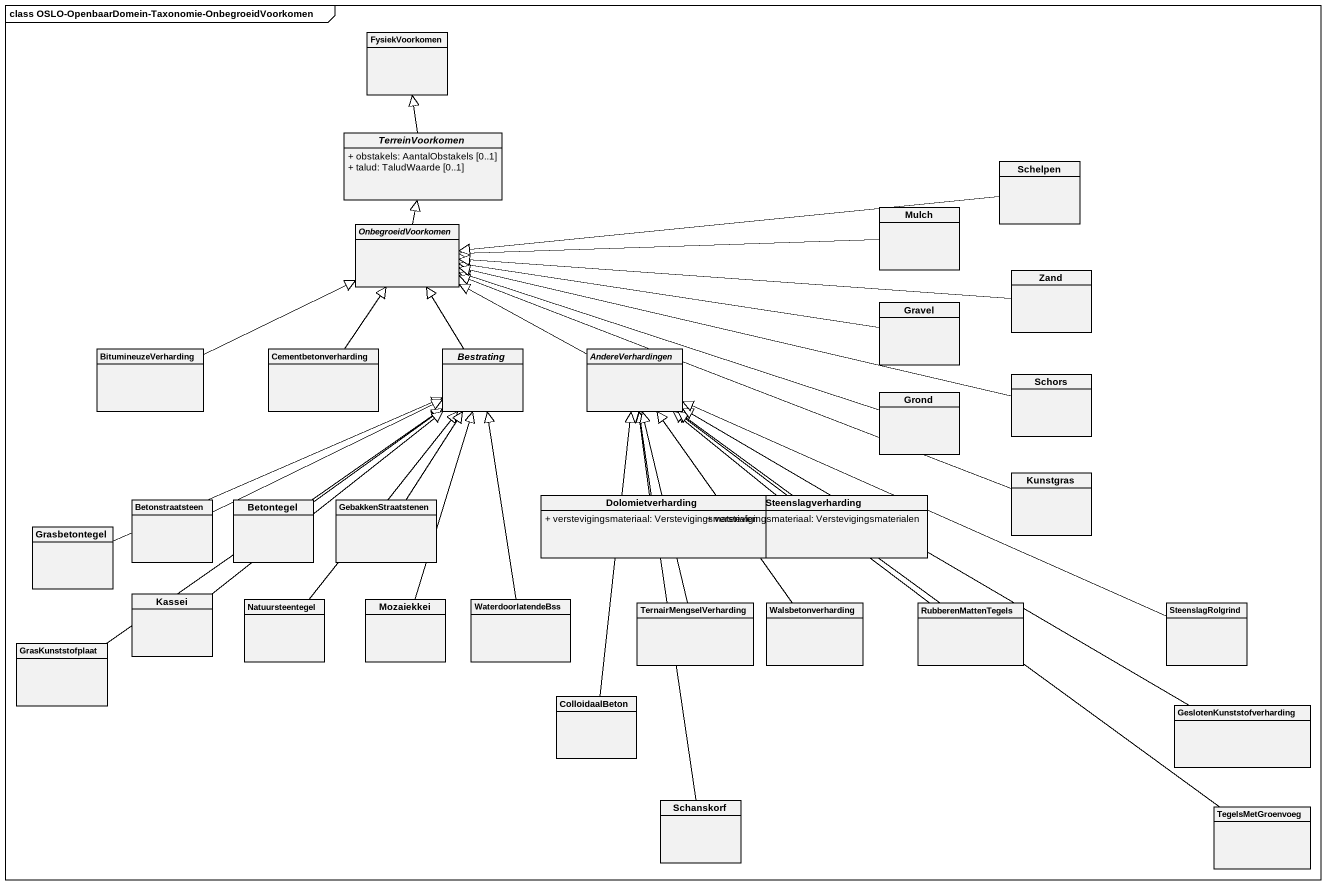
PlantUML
@startuml
mainframe class OSLO-OpenbaarDomein-Taxonomie-OnbegroeidVoorkomen
hide circle
hide empty members
skinparam classAttributeIconSize 0
class FysiekVoorkomen
abstract class TerreinVoorkomen {
  + obstakels: AantalObstakels [0..1]
  + talud: TaludWaarde [0..1]
}
class Schelpen
abstract class OnbegroeidVoorkomen
class Mulch
class Zand
class Gravel
class BitumineuzeVerharding
class Cementbetonverharding
abstract class Bestrating
abstract class AndereVerhardingen
class Grond
class Schors
class Kunstgras
class Grasbetontegel
class Betonstraatsteen
class Betontegel
class GebakkenStraatstenen
class Dolomietverharding {
  + verstevigingsmateriaal: Verstevigingsmaterialen
}
class Steenslagverharding {
  + verstevigingsmateriaal: Verstevigingsmaterialen
}
class Kassei
class Natuursteentegel
class Mozaiekkei
class WaterdoorlatendeBss
class TernairMengselVerharding
class Walsbetonverharding
class RubberenMattenTegels
class SteenslagRolgrind
class GrasKunststofplaat
class ColloidaalBeton
class GeslotenKunststofverharding
class Schanskorf
class TegelsMetGroenvoeg
TerreinVoorkomen -up-|> FysiekVoorkomen
Schelpen -left-|> OnbegroeidVoorkomen
OnbegroeidVoorkomen -up-|> TerreinVoorkomen
Mulch -left-|> OnbegroeidVoorkomen
Zand -left-|> OnbegroeidVoorkomen
Gravel -left-|> OnbegroeidVoorkomen
BitumineuzeVerharding -right-|> OnbegroeidVoorkomen
Cementbetonverharding -up-|> OnbegroeidVoorkomen
Bestrating -up-|> OnbegroeidVoorkomen
AndereVerhardingen -left-|> OnbegroeidVoorkomen
Grond -left-|> OnbegroeidVoorkomen
Schors -left-|> OnbegroeidVoorkomen
Kunstgras -left-|> OnbegroeidVoorkomen
Grasbetontegel -right-|> Bestrating
Betonstraatsteen -right-|> Bestrating
Betontegel -up-|> Bestrating
GebakkenStraatstenen -up-|> Bestrating
Dolomietverharding -up-|> AndereVerhardingen
Steenslagverharding -up-|> AndereVerhardingen
Kassei -up-|> Bestrating
Natuursteentegel -up-|> Bestrating
Mozaiekkei -up-|> Bestrating
WaterdoorlatendeBss -up-|> Bestrating
TernairMengselVerharding -up-|> AndereVerhardingen
Walsbetonverharding -up-|> AndereVerhardingen
RubberenMattenTegels -up-|> AndereVerhardingen
SteenslagRolgrind -left-|> AndereVerhardingen
GrasKunststofplaat -up-|> Bestrating
ColloidaalBeton -up-|> AndereVerhardingen
GeslotenKunststofverharding -left-|> AndereVerhardingen
Schanskorf -up-|> AndereVerhardingen
TegelsMetGroenvoeg -up-|> AndereVerhardingen
@enduml
